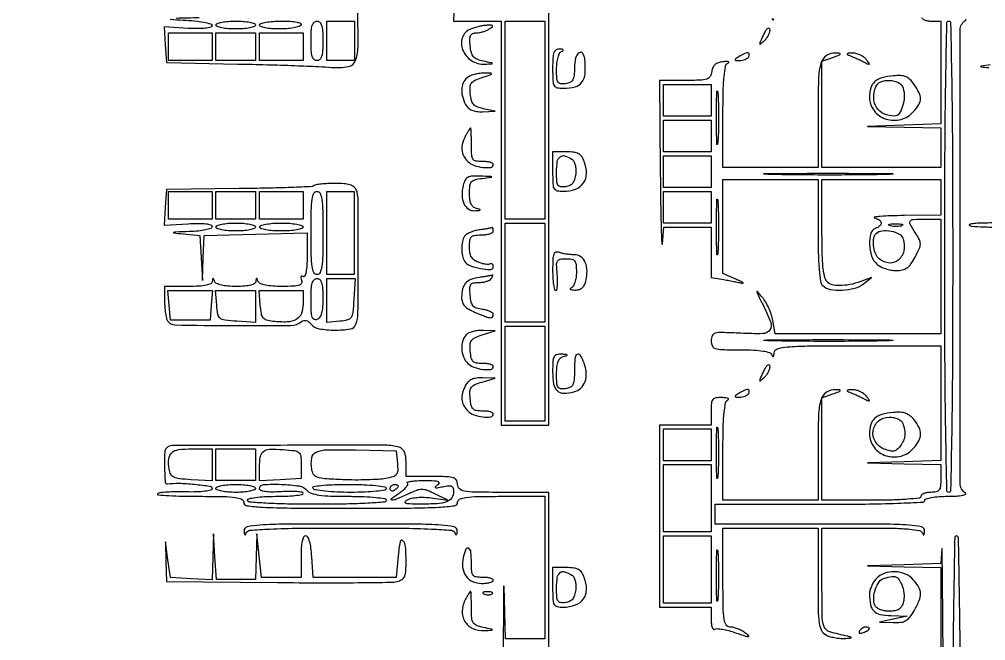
# Model space of a CAD drawing. Extents: x 23 to 255, y 40 to 184.
# Drawn here: x 61.53 to 82.17, y 88.54 to 101.81 of the extents above; entities that cross this region are included whole.
import ezdxf

# ---------------------------------------------------------------- set-up
doc = ezdxf.new("R2010")
doc.units = 0
doc.header["$MEASUREMENT"] = 0

msp = doc.modelspace()

# ---------------------------------------------------------------- linework, layer by layer
for points in [[(207.919475, 175.632891, 0.000007), (191.762556, 175.634099, 0.00002), (173.0434, 175.634494, 0.000013), (151.49745, 175.633531)], [(96.6132, 131.2146), (96.6132, 100.8432, -0.00018), (96.608357, 87.419075, -0.000516), (96.591991, 78.0858, -0.000015), (96.570667, 70.513747, -0.41338)], [(80.808044, 101.84825, 0.118484), (80.8494, 101.80764, 0.088208), (80.91623, 101.782144, 0.04716), (81.0045, 101.7738), (81.216, 101.7738), (81.216, 100.677175), (81.216, 99.580549), (80.43345, 99.552633), (79.6509, 99.524716), (80.43345, 99.507158), (81.216, 99.4896), (81.216, 99.0666), (81.216, 98.6436), (79.947, 98.6436), (78.678, 98.6436), (78.678, 99.77865), (78.678, 100.9137), (78.91065, 100.998671, 0.00559), (79.036938, 101.046402, 0.157429), (79.063759, 101.068307, 0.558313), (79.056281, 101.083996, 0.017291), (78.96987, 101.090321, 0.157663), (78.772531, 101.0348, 0.178424), (78.65702, 100.876591, 0.06219), (78.604573, 100.537153, 0.00727), (78.5934, 99.76878), (78.5934, 98.6436), (77.5782, 98.6436), (76.563, 98.6436), (76.563, 99.73635, -0.005076), (76.56829, 100.257428, -0.018053), (76.587109, 100.590719, -0.021394), (76.616983, 100.810187, -0.248291), (76.66875, 100.87623, 0.154534), (76.686259, 100.89177, 0.498084), (76.681308, 100.903955, 0.07257), (76.638639, 100.908914, 0.015025), (76.563, 100.90443, 0.056085), (76.465705, 100.884574, 0.10205), (76.395456, 100.844653, 0.108503), (76.349454, 100.78215, 0.069419), (76.324466, 100.69515, -0.100511), (76.287364, 100.590738, -0.178683), (76.217036, 100.534401, -0.072806), (76.07935, 100.509859, -0.00776), (75.753416, 100.5048), (75.2094, 100.5048), (75.22418, 98.58015, 0.001705), (75.23211, 97.865173, 0.003906), (75.244132, 97.326484, 0.006987), (75.257865, 97.015264, 0.928656), (75.271345, 97.01505), (75.303729, 97.3746), (75.806464, 97.3746), (76.3092, 97.3746), (76.3092, 96.835769), (76.3092, 96.296939), (76.58415, 96.250767, -0.003663), (76.698723, 96.230663, -0.003423), (76.81561, 96.208441, -0.003409), (76.919132, 96.18729, -0.011663), (76.986, 96.171515, 0.304117), (76.996569, 96.175199, 0.445075), (76.994857, 96.183978, 0.024635), (76.936388, 96.215271, 0.006164), (76.83795, 96.260397), (76.563, 96.38236), (76.563, 97.38608), (76.563, 98.3898), (77.5782, 98.3898), (78.5934, 98.3898), (78.5934, 97.30692, 0.005979), (78.599236, 96.818874, 0.015399), (78.618516, 96.466824, 0.015838), (78.648124, 96.215304, 0.160494), (78.69492, 96.12252, 0.157375), (78.850201, 96.043015, 0.051612), (79.109874, 96.027966, 0.051402), (79.377954, 96.067923, 0.106626), (79.5663, 96.161972), (79.7355, 96.297563), (79.5663, 96.231917, -0.032819), (79.328252, 96.157107, -0.046292), (79.108375, 96.124695, -0.055114), (78.926109, 96.134964, -0.132347), (78.804125, 96.190843, -0.156595), (78.740336, 96.290933, -0.036935), (78.703812, 96.488395, -0.022259), (78.683398, 96.804171, -0.005012), (78.678, 97.342659), (78.678, 98.3898), (79.947, 98.3898), (81.216, 98.3898), (81.216, 98.0091), (81.216, 97.6284), (80.43345, 97.618586, 0.00484), (80.142877, 97.612128, 0.011099), (79.924264, 97.60029, 0.020496), (79.799707, 97.585615, 0.811857), (79.79895, 97.570083, -0.073329), (79.903046, 97.525825, -0.236548), (79.941711, 97.463856, -0.25013), (79.914362, 97.39861, -0.079483), (79.8201, 97.344006, 0.240065), (79.719933, 97.232791, 0.074774), (79.693891, 97.002676, 0.069429), (79.737933, 96.75389, 0.131089), (79.847911, 96.584012, 0.06556), (79.925596, 96.530336, 0.036111), (80.032073, 96.485129, 0.035306), (80.148624, 96.454281, 0.047073), (80.257589, 96.444, 0.052889), (80.392721, 96.458334, 0.100604), (80.492494, 96.501923, 0.085689), (80.577346, 96.586434, 0.030623), (80.667727, 96.732135, 0.016477), (80.756193, 96.910223, 0.100765), (80.779203, 97.00973, 0.12281), (80.758975, 97.101041, 0.029419), (80.681049, 97.236758, -0.014652), (80.560698, 97.432732, -0.279681), (80.562348, 97.501515, -0.243421), (80.625448, 97.537965, -0.011569), (80.8776, 97.5438), (81.216, 97.5438), (81.216, 96.3171), (81.216, 95.0904), (79.448815, 95.0904), (77.68163, 95.0904), (77.627214, 95.380463, 0.035202), (77.594412, 95.505876, 0.024052), (77.540545, 95.643009, 0.024307), (77.475465, 95.770813, 0.044233), (77.408585, 95.866913, 0.003122), (77.299395, 95.995852, 0.703452), (77.288886, 95.991846, 0.110123), (77.296887, 95.958981, 0.000974), (77.411286, 95.728162, -0.022186), (77.585713, 95.335164, -0.259677), (77.563978, 95.174875, -0.230652), (77.412512, 95.097074, -0.017899), (76.9437, 95.103947, 0.004804), (76.538965, 95.120489, 0.069659), (76.396717, 95.105087, 0.227647), (76.332637, 95.051701, 0.107541), (76.3092, 94.943994, 0.111496), (76.333457, 94.836568, 0.210452), (76.39947, 94.779622, 0.068903), (76.544801, 94.756264, 0.005441), (76.93665, 94.752, -0.010741), (77.218682, 94.745941, -0.028397), (77.419479, 94.725847, -0.037086), (77.555109, 94.693996, -0.22427), (77.606771, 94.64625, 0.051902), (77.624613, 94.612576, 0.449116), (77.639509, 94.610543, 0.185333), (77.651196, 94.632158, 0.021021), (77.656121, 94.68855, -0.318991), (77.721908, 94.772852, -0.05198), (77.937667, 94.813608, -0.018983), (78.367268, 94.832897, -0.001727), (79.4394, 94.8366), (81.216, 94.8366), (81.216, 93.613075), (81.216, 92.389549), (80.43345, 92.361633), (79.6509, 92.333716), (80.43345, 92.316158), (81.216, 92.2986), (81.216, 92.0025, -0.021436), (81.208867, 91.836212, -0.13443), (81.179743, 91.75716, -0.189121), (81.119744, 91.718131, -0.050766), (81.0045, 91.7064, 0.038131), (80.923508, 91.700214, 0.057076), (80.855128, 91.681549, 0.074992), (80.808468, 91.654196, 0.226478), (80.793, 91.6218, -0.380863), (80.759983, 91.584743, -0.008841), (80.507475, 91.560042, -0.013787), (80.174309, 91.542616, -0.006171), (79.7355, 91.5372), (78.678, 91.5372), (78.678, 92.62995), (78.678, 93.7227), (78.91065, 93.807671, 0.00559), (79.036938, 93.855402, 0.157429), (79.063759, 93.877307, 0.558313), (79.056281, 93.892996, 0.017291), (78.96987, 93.899321, 0.154864), (78.773297, 93.845173, 0.179001), (78.657765, 93.690151, 0.063908), (78.604828, 93.359111, 0.007731), (78.5934, 92.62008), (78.5934, 91.5372), (77.5782, 91.5372), (76.563, 91.5372), (76.563, 92.58765, -0.005293), (76.568297, 93.088029, -0.01882), (76.587138, 93.408066, -0.022759), (76.617124, 93.617882, -0.255291), (76.66875, 93.680771, 0.239112), (76.683142, 93.697251, 0.378789), (76.675095, 93.712869, 0.068218), (76.6251, 93.724822, 0.017437), (76.54185, 93.730121, 0.038732), (76.409813, 93.723682, 0.194282), (76.346491, 93.688268, 0.149815), (76.31627, 93.612531, 0.020564), (76.3092, 93.4407), (76.3092, 93.1446), (75.7593, 93.1446), (75.2094, 93.1446), (75.2094, 91.1988), (75.2094, 89.253), (75.7593, 89.253), (76.3092, 89.253), (76.3092, 88.994207, 0.029132), (76.314792, 88.898318, 0.060893), (76.3324, 88.825773, 0.115695), (76.358248, 88.787181, 0.338027), (76.38818, 88.784227, -0.160662), (76.439149, 88.796428, -0.021039), (76.551229, 88.782265, -0.02271), (76.686715, 88.752936, -0.017213), (76.83233, 88.709004, 0.002868), (77.045749, 88.637875, 0.077254), (77.104477, 88.628291, 0.692319), (77.110671, 88.644393, 0.021497), (77.03328, 88.707484, 0.038346), (76.959181, 88.754387, 0.029789), (76.872348, 88.794011, 0.030572), (76.786436, 88.821286, 0.06165), (76.71603, 88.83, -0.254315), (76.633094, 88.875101, -0.108154), (76.587211, 88.997305, -0.032796), (76.566972, 89.255766, -0.003144), (76.563, 89.8875), (76.563, 90.945), (77.5782, 90.945), (78.5934, 90.945), (78.5934, 89.848177, 0.003429), (78.597871, 89.196184, 0.030904), (78.619394, 88.911673, 0.081032), (78.667276, 88.756337, 0.155917), (78.757038, 88.663777, 0.049972), (78.836761, 88.630863, 0.025136), (78.942582, 88.604808, 0.02468), (79.055702, 88.58866, 0.033418), (79.158888, 88.586014, 0.005787), (79.269976, 88.591879, 0.130614), (79.300129, 88.602008, 0.641628), (79.298231, 88.614237, 0.016873), (79.2279, 88.631608, -0.020088), (78.842965, 88.72931, -0.21762), (78.725124, 88.832101, -0.103575), (78.682999, 89.021788, -0.00303), (78.678, 89.846812), (78.678, 90.945), (79.72845, 90.945, -0.005293), (80.228829, 90.939703, -0.01882), (80.548866, 90.920862, -0.022759), (80.758682, 90.890876, -0.255291), (80.821571, 90.83925, 0.051902), (80.839413, 90.805576, 0.449116), (80.854309, 90.803543, 0.185333), (80.865996, 90.825158, 0.021021), (80.870921, 90.88155, 0.36321), (80.804907, 90.968081, 0.03906), (80.536118, 91.007116, 0.015246), (80.004747, 91.026067, 0.00129), (78.6357, 91.0296), (76.3938, 91.0296), (76.3938, 91.2411), (76.3938, 91.4526), (78.6357, 91.4526, 0.002649), (79.598794, 91.457703, 0.00678), (80.295975, 91.474548, 0.002419), (80.839939, 91.497711, 0.4004), (80.8776, 91.5372, -0.335813), (80.90273, 91.570398, -0.02503), (81.020495, 91.597329, -0.026681), (81.177573, 91.616497, -0.016355), (81.36405, 91.623095, 0.012263), (81.548705, 91.628117, 0.032077), (81.68046, 91.643449, 0.083098), (81.743012, 91.665985, 0.567385), (81.743719, 91.692175, -0.256371), (81.629618, 91.899432, -0.000328), (81.626413, 96.740084, -0.000328), (81.629567, 101.580738, -0.256375), (81.743666, 101.787992, 0.566931), (81.742976, 101.814204, 0.083417)], [(64.757288, 101.811134, 0.00406), (65.03625, 101.795584, -0.012611), (65.278292, 101.777935, -0.022863), (65.474732, 101.749506, -0.020121), (65.621239, 101.715252, -0.337193), (65.6496, 101.677979, -0.338552), (65.622009, 101.641901, -0.037209), (65.512936, 101.62085, -0.030062), (65.352272, 101.611817, -0.013011), (65.138084, 101.618236), (64.626567, 101.6469), (64.651634, 101.2662), (64.6767, 100.8855), (66.1995, 100.855985, -0.00191), (66.817919, 100.841636, -0.002101), (67.416837, 100.822932, -0.001956), (67.928508, 100.802796, -0.010651), (68.205224, 100.78491, 0.064947), (68.562154, 100.800576, 0.275809), (68.717408, 100.934511, 0.081041), (68.769781, 101.261079, 0.003345), (68.758599, 102.4506)], [(65.37465, 101.84159, 0.000963), (64.881738, 101.831935, 0.02841)], [(77.606771, 101.83725, 0.051902), (77.624613, 101.803576, 0.449116), (77.639509, 101.801543, 0.185333), (77.651196, 101.823158, 0.021021)], [(82.2735, 100.836272, 0.01452), (82.0767, 100.811399, 0.867004), (82.076914, 100.794294, 0.027322), (82.242963, 100.781805, 0.001534)], [(82.588322, 97.492068, -0.039028), (82.167881, 97.4592, 0.011491), (82.022301, 97.455854, 0.023076), (81.907857, 97.445283, 0.029404), (81.832362, 97.430212, 0.579342), (81.827376, 97.411824, 0.183438), (81.869781, 97.392757, 0.002937), (82.13685, 97.378365, 0.00728), (82.450819, 97.367873, 0.004711)], [(72.8406, 81.4698), (72.8406, 91.7064), (71.8677, 91.7064, -0.003167), (71.264176, 91.710223, -0.039902), (71.037563, 91.731228, -0.14711), (70.934887, 91.782652, -0.206449), (70.8948, 91.8756, 0.134481), (70.870096, 91.965787, 0.186514), (70.804913, 92.017142, 0.067313), (70.66668, 92.040029, 0.007414), (70.3449, 92.0448), (69.795, 92.0448), (69.795, 92.335199, 0.030932), (69.786635, 92.470284, 0.073257), (69.759823, 92.567182, 0.102223), (69.713518, 92.632053, 0.114214), (69.64695, 92.670139, 0.073119), (69.355894, 92.713014, 0.00064), (67.112389, 92.71077, 0.000268), (64.793547, 92.704236, 0.198041), (64.684419, 92.658819, 0.188823), (64.639034, 92.555007, 0.014067), (64.635646, 92.240263, 0.011559), (64.648408, 91.925217, 0.441722), (64.69785, 91.885618, -0.046434), (64.940405, 91.901114, -0.018267), (65.274839, 91.879167, -0.009302), (65.605288, 91.839098, -0.373986), (65.6496, 91.788141, -0.343621), (65.621599, 91.752208, -0.029157), (65.498708, 91.728755, -0.026824), (65.324161, 91.715351, -0.012628), (65.097919, 91.71586, 0.009466), (64.882587, 91.717706, 0.013652), (64.69225, 91.710535, 0.009319), (64.535802, 91.697426, 0.172471), (64.491619, 91.676419, 0.638414), (64.499613, 91.654586, 0.00554), (64.73055, 91.637844, 0.009892), (65.023133, 91.625694, 0.00543), (65.3817, 91.6218, -0.004468), (65.891551, 91.617244, -0.028923), (66.1478, 91.597809, -0.067831), (66.283118, 91.560507, -0.300145), (66.3264, 91.4949, 0.376004), (66.390115, 91.422151, 0.019177), (66.72825, 91.390325, 0.012328), (67.322659, 91.371985, 0.001547), (68.6106, 91.368, 0.001547), (69.898541, 91.371985, 0.012328), (70.49295, 91.390325, 0.019177), (70.831085, 91.422151, 0.376004), (70.8948, 91.4949, -0.298365), (70.937701, 91.560393, -0.06897), (71.07105, 91.597766, -0.029335), (71.323728, 91.617229, -0.004556), (71.8254, 91.6218), (72.756, 91.6218), (72.756, 90.099), (72.756, 88.5762), (72.335456, 88.5762), (71.914911, 88.5762), (71.88863, 89.69715, 0.984839), (71.877434, 89.697059, 0.000487), (71.864642, 87.612289, 0.000547)], [(81.631971, 87.93561, 0.003026), (81.615478, 89.488041, 0.000496), (81.593419, 90.736525, 0.408759), (81.553404, 90.7758, 0.408785), (81.513382, 90.736515, 0.000491), (81.491301, 89.481228, 0.00301), (81.474776, 87.920516, 0.001142)], [(81.269348, 87.680495, 0.000747), (81.257537, 89.240978, 0.000325), (81.245272, 90.503784, 0.962969), (81.236472, 90.504025), (81.216, 90.189949), (80.43345, 90.162033), (79.6509, 90.134116), (80.43345, 90.116558), (81.216, 90.099), (81.216, 88.8723), (81.216, 87.6456)]]:
    msp.add_lwpolyline(points, format="xyb")
msp.add_lwpolyline([(70.826197, 102.30255), (70.8102, 101.7738), (71.3178, 101.7738), (71.8254, 101.7738), (71.8254, 97.4592), (71.8254, 93.1446), (72.333, 93.1446), (72.8406, 93.1446), (72.8406, 102.3237)])
for points in [[(66.5802, 101.6892, -0.322437), (66.556465, 101.656221, -0.031449), (66.455944, 101.629451, -0.03053), (66.31934, 101.610709, -0.01883), (66.1572, 101.6046, -0.01883), (65.99506, 101.610709, -0.03053), (65.858456, 101.629451, -0.031449), (65.757935, 101.656221, -0.322437), (65.7342, 101.6892, -0.322437), (65.757935, 101.722179, -0.031449), (65.858456, 101.748949, -0.03053), (65.99506, 101.767691, -0.01883), (66.1572, 101.7738, -0.01883), (66.31934, 101.767691, -0.03053), (66.455944, 101.748949, -0.031449), (66.556465, 101.722179, -0.322437)], [(67.5531, 101.6892, -0.187586), (67.509377, 101.656212, -0.024383), (67.393384, 101.629451, -0.025672), (67.246717, 101.610776, -0.018832), (67.082807, 101.6046, -0.019057), (66.922582, 101.610709, -0.030878), (66.78759, 101.629451, -0.03204), (66.688409, 101.656234, -0.321151), (66.6648, 101.6892, -0.333273), (66.689614, 101.722293, -0.026513), (66.802949, 101.748949, -0.027583), (66.954812, 101.767697, -0.016922), (67.135093, 101.7738, -0.013434), (67.329305, 101.768581, -0.036506), (67.465764, 101.751197, -0.067066), (67.543185, 101.724365, -0.439638)], [(68.0184, 101.3508, -0.014068), (68.012542, 101.142643, -0.058865), (67.990905, 101.01945, -0.122766), (67.951313, 100.952762, -0.200296), (67.8915, 100.9278, -0.200296), (67.831687, 100.952762, -0.122766), (67.792095, 101.01945, -0.058865), (67.770458, 101.142643, -0.014068), (67.7646, 101.3508, -0.014068), (67.770458, 101.558957, -0.058865), (67.792095, 101.68215, -0.122766), (67.831687, 101.748838, -0.200296), (67.8915, 101.7738, -0.200296), (67.951313, 101.748838, -0.122766), (67.990905, 101.68215, -0.058865), (68.012542, 101.558957, -0.014068)], [(81.4698, 96.7401, -0.001125), (81.464853, 94.540446, -0.003077), (81.448295, 92.985975, -0.000527), (81.426158, 91.746591, -0.408685), (81.3852, 91.7064, -0.408685), (81.344242, 91.746591, -0.000527), (81.322105, 92.985975, -0.003077), (81.305547, 94.540446, -0.001125), (81.3006, 96.7401, -0.001125), (81.305547, 98.939754, -0.003077), (81.322105, 100.494225, -0.000527), (81.344242, 101.733609, -0.408685), (81.3852, 101.7738, -0.408685), (81.426158, 101.733609, -0.000527), (81.448295, 100.494225, -0.003077), (81.464853, 98.939754, -0.001125)], [(71.16975, 101.601964, 0.213992), (70.997457, 101.423205, 0.18427), (71.002476, 101.160348, 0.152246), (71.190112, 100.931008, 0.15806), (71.471893, 100.853209, 0.001366), (71.630551, 100.860652, 0.521877), (71.635738, 100.868941, 0.243511), (71.623936, 100.878688, 0.000908), (71.4447, 100.91703, -0.041689), (71.311228, 100.957187, -0.122771), (71.233766, 101.012477, -0.117011), (71.189225, 101.099385, -0.036115), (71.16439, 101.24542, -0.022913), (71.157272, 101.386442, -0.109369), (71.174236, 101.464778, -0.188351), (71.217105, 101.506125, -0.096938), (71.29129, 101.521295, 0.043043), (71.359276, 101.527738, 0.027098), (71.436913, 101.546301, 0.027133), (71.511863, 101.573077, 0.044118), (71.5716, 101.6046, 0.015158), (71.637664, 101.650191, 0.374595), (71.642136, 101.670224, 0.270043), (71.621451, 101.682794, 0.010648), (71.5293, 101.682542, 0.032436), (71.45085, 101.675551, 0.016685), (71.353887, 101.657195, 0.016512), (71.254978, 101.631571, 0.023924)], [(77.420936, 101.466145, 0.002447), (77.351029, 101.308093, 0.185405), (77.349803, 101.2808, 0.546424), (77.364557, 101.27705, 0.005868), (77.455104, 101.363641, 0.044911), (77.50718, 101.424691, 0.048824), (77.545874, 101.492444, 0.05452), (77.56659, 101.556586, 0.132064), (77.563671, 101.605886, 0.336752), (77.540697, 101.621584, 0.183145), (77.507648, 101.607121, 0.067815), (77.465052, 101.552301, 0.025961)], [(72.9252, 100.7586, 0.009905), (72.930446, 100.493812, 0.116655), (72.957918, 100.395269, 0.222875), (73.020912, 100.349524, 0.048804), (73.15785, 100.336895, 0.064078), (73.404248, 100.369999, 0.168396), (73.549881, 100.468607, 0.142502), (73.617585, 100.649109, 0.041534), (73.615404, 100.94895, 0.118975), (73.570288, 101.08191, 0.4381), (73.492808, 101.096089, 0.171209), (73.41538, 100.979654, 0.062007), (73.3905, 100.779805, -0.021803), (73.383061, 100.609292, -0.104829), (73.35486, 100.516848, -0.160099), (73.298278, 100.464315, -0.072558), (73.20015, 100.435466, -0.063284), (73.095606, 100.433931, -0.231163), (73.041193, 100.468507, -0.123888), (73.015389, 100.550794, -0.014338), (73.0098, 100.745666, -0.028105), (73.017373, 100.880296, -0.039795), (73.040258, 100.998059, -0.045738), (73.073967, 101.086832, -0.185318), (73.11555, 101.125571, 0.051902), (73.149224, 101.143413, 0.449116), (73.151257, 101.158309, 0.185333), (73.129642, 101.169996, 0.021021), (73.07325, 101.174921, 0.148993), (72.999181, 101.155951, 0.172324), (72.953419, 101.099703, 0.073387), (72.930702, 100.984784, 0.012162)], [(76.9014, 101.0124, 0.010223), (76.830103, 100.96423, 0.295079), (76.822236, 100.944663, 0.343021), (76.83698, 100.931776, 0.012098), (76.917557, 100.929095, 0.053738), (76.976157, 100.934875, 0.049393), (77.03395, 100.953032, 0.052761), (77.082476, 100.980081, 0.101161), (77.1129, 101.0124, 0.175918), (77.124192, 101.066627, 0.372932), (77.094094, 101.092702, 0.110887), (77.013001, 101.074494, 0.03301)], [(79.2702, 101.036589, -0.012148), (79.330745, 101.012451, -0.005379), (79.409526, 100.977796, -0.00532), (79.492239, 100.939279, -0.007142), (79.5663, 100.902518, 0.004421), (79.670635, 100.85002, 0.322736), (79.688488, 100.85303, 0.378984), (79.689399, 100.869622, 0.005031), (79.619391, 100.956249, 0.067299), (79.561704, 101.00963, 0.046803), (79.484517, 101.053693, 0.046903), (79.400725, 101.082528, 0.068806), (79.323291, 101.090321, 0.011582), (79.242522, 101.085449, 0.178866), (79.217722, 101.073851, 0.506582), (79.220153, 101.05863, 0.029891)], [(71.12745, 100.582624, 0.132646), (71.031053, 100.485108, 0.103848), (70.985634, 100.342792, 0.086601), (70.997792, 100.171351, 0.062036), (71.066977, 99.991638, 0.082367), (71.12303, 99.918779, 0.086936), (71.198654, 99.86953, 0.072208), (71.298321, 99.843056, 0.038082), (71.426527, 99.838009), (71.6985, 99.848019), (71.4447, 99.90183, -0.041393), (71.312995, 99.941371, -0.118255), (71.235113, 99.995783, -0.117257), (71.190014, 100.079908, -0.040344), (71.165396, 100.216733, -0.036854), (71.161905, 100.363984, -0.14518), (71.191696, 100.448654, -0.131329), (71.264786, 100.508119, -0.027974), (71.419196, 100.567276, 0.002913), (71.589444, 100.622896, 0.159296), (71.616252, 100.642753, 0.588367), (71.609284, 100.657315, 0.008044), (71.487, 100.662791, 0.036005), (71.395185, 100.658811, 0.026027), (71.294138, 100.641743, 0.026461), (71.199342, 100.615274, 0.050597)], [(80.20114, 100.603638, 0.041143), (79.953995, 100.559472, 0.119617), (79.802549, 100.47729, 0.141992), (79.720546, 100.344559, 0.067934), (79.6932, 100.144218, 0.166397), (79.790561, 99.859762, 0.151066), (80.045558, 99.681013, 0.144252), (80.366504, 99.67299, 0.149809), (80.635027, 99.840945, 0.040507), (80.748124, 99.994932, 0.134895), (80.783013, 100.114309, 0.124623), (80.753257, 100.24037, 0.032308), (80.644393, 100.4202, 0.045556), (80.555714, 100.525482, 0.097144), (80.467433, 100.584089, 0.088615), (80.358185, 100.608017, 0.033374)], [(80.410017, 100.342795, -0.086347), (80.435062, 100.15849, -0.064353), (80.401145, 99.955712, -0.072837), (80.325922, 99.795792, -0.251539), (80.228367, 99.7434, -0.104579), (80.00061, 99.791564, -0.147925), (79.844483, 99.925901, -0.141593), (79.784854, 100.129253, -0.092848), (79.829151, 100.370981, -0.211765), (79.933956, 100.476127, -0.104919), (80.123666, 100.506857, -0.103588), (80.311368, 100.457942, -0.203256)], [(76.456524, 99.217965, -0.041857), (76.44546, 99.139578, -0.86599), (76.43516, 99.140409, -0.013217), (76.427975, 99.337389, -0.002432), (76.426097, 99.7011, -0.002526), (76.427829, 100.06554, -0.011688), (76.43482, 100.276164, -0.788092), (76.445276, 100.27806, -0.088327), (76.456219, 100.233165, -0.010124), (76.465748, 100.009877, -0.005525), (76.46886, 99.735657, -0.005503), (76.465874, 99.456789, -0.008711)], [(71.066977, 99.325962, 0.050425), (71.000314, 99.164078, 0.093333), (70.98564, 99.023138, 0.103311), (71.023273, 98.896227, 0.072937), (71.112343, 98.776543, 0.110265), (71.243985, 98.69295, 0.056325), (71.435411, 98.647405, 0.064947), (71.602644, 98.648854, 0.374242), (71.6562, 98.710385, 0.279879), (71.640696, 98.735912, 0.05329), (71.587859, 98.756572, 0.043021), (71.512698, 98.77027, 0.027159), (71.42355, 98.773835, -0.043522), (71.288467, 98.783667, -0.211243), (71.225535, 98.82454, -0.131664), (71.196876, 98.912015, -0.013695), (71.1909, 99.130159, 0.004736), (71.189594, 99.26806, 0.00789), (71.185562, 99.384137, 0.002484), (71.180082, 99.482828, 0.398364), (71.172727, 99.489709, 0.245859), (71.16262, 99.484342, 0.006761), (71.134166, 99.441563, 0.012462), (71.101856, 99.388687, 0.008046)], [(72.9252, 98.559, 0.009905), (72.930446, 98.294212, 0.116655), (72.957918, 98.195669, 0.222875), (73.020912, 98.149924, 0.048804), (73.15785, 98.137295, 0.087021), (73.415405, 98.183943, 0.15297), (73.585299, 98.314812, 0.154992), (73.648827, 98.5178, 0.090015), (73.601721, 98.771235, 0.057333), (73.546776, 98.877327, 0.118074), (73.478359, 98.940217, 0.096873), (73.379421, 98.972471, 0.030507), (73.223394, 98.982), (72.9252, 98.982)], [(73.333824, 98.823475, -0.128667), (73.37594, 98.778255, -0.058144), (73.406039, 98.702407, -0.050883), (73.421217, 98.608323, -0.043008), (73.418424, 98.50752, -0.042755), (73.394919, 98.39104, -0.098389), (73.353759, 98.312118, -0.115517), (73.290408, 98.262553, -0.073335), (73.20015, 98.235866, -0.064285), (73.095415, 98.234537, -0.232738), (73.040983, 98.269661, -0.121927), (73.015306, 98.353329, -0.013777), (73.0098, 98.553116, -0.035908), (73.025448, 98.770723, -0.185038), (73.083326, 98.874316, -0.254748), (73.181745, 98.893905, -0.065743)], [(71.015673, 98.269006, 0.062851), (70.989533, 98.052885, 0.104259), (71.028185, 97.874117, 0.14055), (71.124004, 97.760352, 0.162571), (71.260051, 97.722814, 0.005086), (71.357238, 97.728971, 0.216002), (71.375044, 97.738673, 0.522019), (71.371232, 97.750338, 0.009294), (71.29665, 97.771317, -0.114938), (71.229941, 97.806428, -0.107391), (71.183631, 97.868177, -0.07623), (71.156904, 97.962057, -0.031307), (71.1486, 98.094543, -0.027653), (71.157676, 98.25853, -0.151472), (71.192724, 98.338893, -0.155497), (71.266562, 98.384202, -0.029605), (71.42355, 98.413201, 0.000644), (71.619697, 98.437799, 0.596511), (71.622353, 98.444668, 0.207804), (71.609508, 98.450943, 0.000433), (71.382862, 98.460861, 0.022526), (71.209403, 98.460484, 0.108995), (71.114875, 98.434896, 0.153013), (71.056721, 98.37677, 0.059085)], [(80.057925, 98.495775, -0.003443), (79.507865, 98.487669, -0.001955), (78.842085, 98.485046, -0.001952), (78.171304, 98.487644, -0.003219), (77.604525, 98.495702, -0.018323), (77.439942, 98.505142, -0.943827), (77.440262, 98.514004, -0.004527), (77.925474, 98.520101, -0.000871), (78.8049, 98.521659, -0.000885), (79.685101, 98.520126, -0.004286), (80.185004, 98.514085, -0.929568), (80.185471, 98.50516, -0.025922)], [(67.829866, 98.257666, -0.187431), (67.785465, 98.238112, -0.001162), (67.340156, 98.21942, -0.004511), (66.8282, 98.203747, -0.002834), (66.229516, 98.194216), (64.6767, 98.1783), (64.651634, 97.7976), (64.626567, 97.4169), (65.138084, 97.445564, -0.012507), (65.358712, 97.452398, -0.032353), (65.517584, 97.443057, -0.044819), (65.621273, 97.420632, -0.328126), (65.6496, 97.382114, -0.314224), (65.622798, 97.343677, -0.034181), (65.513364, 97.311658, -0.030537), (65.358318, 97.287392, -0.015957), (65.16315, 97.27522, 0.000968), (64.872747, 97.265833, 0.077663), (64.828236, 97.257307, 0.799117), (64.829418, 97.247656, 0.002552), (65.032167, 97.228255), (65.387635, 97.19607), (65.418021, 96.714285), (65.448407, 96.2325), (65.464403, 96.714247), (65.4804, 97.195994), (66.580348, 97.221847), (67.680296, 97.2477), (67.680148, 96.756257, -0.012971), (67.674857, 96.55469, -0.034032), (67.657513, 96.411112, -0.0585), (67.631066, 96.327144, -0.4533), (67.596369, 96.316501, 0.1144), (67.567826, 96.326143, 0.32948), (67.550927, 96.316045, 0.155351), (67.54829, 96.285943, 0.036408), (67.56312, 96.236894, -0.195755), (67.56181, 96.172081, -0.218081), (67.51567, 96.130412, -0.067344), (67.398042, 96.110148, -0.009029), (67.146201, 96.1056, -0.016701), (66.945983, 96.11229, -0.034431), (66.7908, 96.133468, -0.043484), (66.681597, 96.166219, -0.205047), (66.636229, 96.21135, 0.009076), (66.612518, 96.26717, 0.295955), (66.600756, 96.2748, 0.382689), (66.591642, 96.266627, 0.011437), (66.586879, 96.21135, -0.252274), (66.558274, 96.165451, -0.068624), (66.476221, 96.132467, -0.044096), (66.346157, 96.111871, -0.01723), (66.16425, 96.1056, -0.020037), (65.990049, 96.112584, -0.036638), (65.849595, 96.134297, -0.045015), (65.748591, 96.167387, -0.197694), (65.705629, 96.21135, 0.009076), (65.681918, 96.26717, 0.295955), (65.670156, 96.2748, 0.382689), (65.661042, 96.266627, 0.011437), (65.656279, 96.21135, -0.27248), (65.624158, 96.163903, -0.060281), (65.527226, 96.131435, -0.037878), (65.37108, 96.111484, -0.012841), (65.142, 96.1056), (64.6344, 96.1056), (64.635695, 95.78835, 0.018358), (64.640958, 95.659412, 0.019742), (64.655659, 95.534322, 0.019714), (64.676655, 95.428512, 0.082905), (64.701837, 95.369073, 0.252157), (64.856155, 95.282631, 0.00274), (66.106239, 95.268736, 0.003514), (67.336273, 95.270449, 0.171933), (67.563025, 95.352952, -0.109111), (67.610166, 95.377024, -0.125391), (67.660586, 95.377291, -0.102938), (67.712499, 95.352256, -0.055953), (67.763734, 95.302943, 0.177348), (67.936433, 95.202445, 0.042369), (68.272639, 95.171666, 0.04115), (68.600259, 95.196496, 0.267759), (68.72376, 95.296601, 0.089685), (68.767642, 95.527868, 0.00177), (68.773781, 96.734809, 0.001757), (68.771405, 97.942379, 0.090477), (68.728206, 98.172013, 0.147307), (68.680977, 98.233003, 0.083239), (68.596193, 98.274302, 0.053052), (68.46633, 98.29809, 0.018794), (68.277249, 98.3052, 0.011047), (68.12062, 98.301739, 0.015417), (67.980893, 98.291237, 0.011754), (67.866822, 98.276398, 0.159465)], [(68.0184, 97.2477, -0.004841), (68.01378, 96.77056, -0.030643), (67.994229, 96.5286, -0.072528), (67.956646, 96.401124, -0.292784), (67.8915, 96.3594, -0.292784), (67.826354, 96.401124, -0.072528), (67.788771, 96.5286, -0.030643), (67.76922, 96.77056, -0.004841), (67.7646, 97.2477, -0.004841), (67.76922, 97.72484, -0.030643), (67.788771, 97.9668, -0.072528), (67.826354, 98.094276, -0.292784), (67.8915, 98.136, -0.292784), (67.956646, 98.094276, -0.072528), (67.994229, 97.9668, -0.030643), (68.01378, 97.72484, -0.004841)], [(76.456438, 96.84585, -0.05623), (76.44552, 96.781899, -0.84375), (76.435225, 96.783061, -0.011824), (76.428193, 96.995425, -0.002363), (76.426401, 97.3746, -0.002363), (76.428193, 97.753775, -0.011824), (76.435225, 97.966139, -0.84375), (76.44552, 97.967301, -0.05623), (76.456438, 97.90335, -0.008933), (76.465801, 97.662638, -0.005253), (76.468828, 97.3746, -0.005253), (76.465801, 97.086562, -0.008933)], [(66.5802, 97.3746, -0.322437), (66.556465, 97.341621, -0.031449), (66.455944, 97.314851, -0.03053), (66.31934, 97.296109, -0.01883), (66.1572, 97.29, -0.01883), (65.99506, 97.296109, -0.03053), (65.858456, 97.314851, -0.031449), (65.757935, 97.341621, -0.322437), (65.7342, 97.3746, -0.322437), (65.757935, 97.407579, -0.031449), (65.858456, 97.434349, -0.03053), (65.99506, 97.453091, -0.01883), (66.1572, 97.4592, -0.01883), (66.31934, 97.453091, -0.03053), (66.455944, 97.434349, -0.031449), (66.556465, 97.407579, -0.322437)], [(67.5954, 97.3746, -0.332234), (67.570691, 97.341519, -0.026982), (67.458718, 97.314851, -0.027868), (67.308466, 97.296104, -0.017105), (67.1301, 97.29, -0.017105), (66.951734, 97.296104, -0.027868), (66.801482, 97.314851, -0.026982), (66.689509, 97.341519, -0.332234), (66.6648, 97.3746, -0.332234), (66.689509, 97.407681, -0.026982), (66.801482, 97.434349, -0.027868), (66.951734, 97.453096, -0.017105), (67.1301, 97.4592, -0.017105), (67.308466, 97.453096, -0.027868), (67.458718, 97.434349, -0.026982), (67.570691, 97.407681, -0.332234)], [(80.39276, 97.403708, -0.06278), (80.342174, 97.390301, -0.030339), (80.275249, 97.385406, -0.029507), (80.203899, 97.388737, -0.037336), (80.13896, 97.400573, -0.087174), (80.106332, 97.415491, -0.597527), (80.107816, 97.429037, -0.080377), (80.15273, 97.439272, -0.012823), (80.2431, 97.442707, -0.014395), (80.334478, 97.441205, -0.052471), (80.391755, 97.432544, -0.333666), (80.402656, 97.418835, -0.31318)], [(71.360375, 97.311991, 0.031255), (71.258749, 97.290499, 0.033488), (71.162984, 97.256855, 0.035596), (71.085527, 97.216927, 0.114751), (71.04442, 97.176616, 0.093847), (70.999074, 97.062927, 0.048002), (70.984229, 96.909485, 0.048063), (70.998876, 96.756635, 0.097101), (71.044145, 96.644978, 0.158436), (71.158417, 96.552995, 0.043245), (71.384027, 96.488836, 0.045726), (71.59654, 96.467678, 0.416515), (71.6562, 96.526871, 0.068124), (71.65153, 96.560986, 0.138381), (71.637562, 96.583919, 0.185895), (71.616847, 96.592219, 0.137265), (71.59275, 96.585826, -0.135828), (71.55605, 96.575979, -0.031901), (71.492023, 96.580573, -0.03057), (71.416477, 96.595615, -0.025926), (71.33895, 96.620407, -0.06783), (71.249887, 96.668693, -0.103702), (71.191375, 96.733828, -0.0902), (71.158953, 96.823959, -0.041371), (71.1486, 96.948874, -0.029948), (71.157284, 97.093732, -0.166591), (71.190675, 97.162873, -0.168471), (71.259225, 97.196575, -0.030791), (71.4024, 97.2054, 0.031626), (71.499627, 97.211556, 0.048861), (71.581646, 97.230251, 0.06271), (71.638471, 97.257491, 0.254951), (71.6562, 97.29, 0.023727), (71.654701, 97.321575, 0.047813), (71.649987, 97.346025, 0.082577), (71.643114, 97.360225, 0.39223), (71.63505, 97.361924, -0.087719), (71.61877, 97.355704, -0.002529), (71.54564, 97.342027, -0.005039), (71.459052, 97.327186, -0.00344)], [(80.4123, 97.1208, -0.130541), (80.424804, 96.858963, -0.178826), (80.299433, 96.66155, -0.20325), (80.09015, 96.608103, -0.159943), (79.87932, 96.71472, -0.118199), (79.813565, 96.821947, -0.057074), (79.781253, 96.980726, -0.057775), (79.785735, 97.136937, -0.161711), (79.8342, 97.2336, -0.169029), (79.96314, 97.295965, -0.077231), (80.152446, 97.288665, -0.078642), (80.327042, 97.224999, -0.191501)], [(72.9252, 96.453051, 0.014286), (72.929933, 96.287416, 0.023439), (72.944495, 96.147915, 0.019938), (72.965049, 96.041473, 0.348171), (72.990886, 96.021, 0.349806), (73.014683, 96.03997, 0.031602), (73.027796, 96.120405, 0.030261), (73.031941, 96.229663, 0.018125), (73.0243, 96.3594, -0.013452), (73.010253, 96.565113, -0.138024), (73.029754, 96.647271, -0.226458), (73.085362, 96.686806, -0.043185), (73.212414, 96.6978, -0.045296), (73.333784, 96.686782, -0.186704), (73.395524, 96.64891, -0.141268), (73.425447, 96.571933, -0.02252), (73.4328, 96.40875, -0.034139), (73.425022, 96.294973, -0.043052), (73.401736, 96.192074, -0.048881), (73.367765, 96.113113, -0.172505), (73.32705, 96.077029, 0.11654), (73.303501, 96.060375, 0.456998), (73.305585, 96.044931, 0.114278), (73.338521, 96.032841, 0.021848), (73.402479, 96.027679, 0.075441), (73.484713, 96.037074, 0.10466), (73.550556, 96.070761, 0.099202), (73.59949, 96.129862, 0.062057), (73.632072, 96.213901, 0.061606), (73.659336, 96.434714, 0.101847), (73.621562, 96.618043, 0.135488), (73.52568, 96.737702, 0.157772), (73.387552, 96.7824, -0.022218), (73.303209, 96.78615, -0.01655), (73.210726, 96.797484, -0.016805), (73.124089, 96.814026, -0.036051), (73.059019, 96.833751, 0.17224), (72.992624, 96.83543, 0.233331), (72.950387, 96.794118, 0.074784), (72.929801, 96.686339, 0.00986)], [(68.0184, 95.860851, -0.01812), (68.011421, 95.66835, -0.048848), (67.988278, 95.533601, -0.075374), (67.948931, 95.445057, -0.16029), (67.8915, 95.398206, -0.21118), (67.829719, 95.401288, -0.204598), (67.789325, 95.44914, -0.064952), (67.769248, 95.567708, -0.009505), (67.7646, 95.812155, -0.012227), (67.770248, 96.043102, -0.054755), (67.791551, 96.176543, -0.118605), (67.831007, 96.248116, -0.210758), (67.8915, 96.2748, -0.197842), (67.951144, 96.250239, -0.123638), (67.990766, 96.184659, -0.059878), (68.012488, 96.063813, -0.014561)], [(68.678471, 95.83065, -0.010613), (68.656222, 95.548651, -0.117611), (68.619406, 95.442592, -0.191512), (68.544648, 95.388757, -0.037402), (68.37795, 95.35999), (68.103, 95.33348), (68.103, 95.80414), (68.103, 96.2748), (68.403521, 96.2748), (68.704042, 96.2748)], [(71.360375, 96.296791, 0.05122), (71.177975, 96.250553, 0.124314), (71.064002, 96.172918, 0.126477), (71.001708, 96.051442, 0.053945), (70.980695, 95.868633, 0.086904), (70.997159, 95.770798, 0.101354), (71.045711, 95.690187, 0.076871), (71.134047, 95.619737, 0.031012), (71.272783, 95.551383, 0.005709), (71.500081, 95.459446, 0.065018), (71.593854, 95.436191, 0.259856), (71.637738, 95.454499, 0.168338), (71.6562, 95.507781, 0.233512), (71.640281, 95.540007, 0.056702), (71.587859, 95.571424, 0.046395), (71.512653, 95.597513, 0.031666), (71.42355, 95.613531, -0.047844), (71.301014, 95.639671, -0.139735), (71.229557, 95.686841, -0.121741), (71.188076, 95.769035, -0.032252), (71.16439, 95.91525, -0.021502), (71.156052, 96.072045, -0.151977), (71.177718, 96.144249, -0.203913), (71.232958, 96.180072, -0.04328), (71.349747, 96.1902, 0.036712), (71.43468, 96.196444, 0.040814), (71.514737, 96.215051, 0.044789), (71.579187, 96.24226, 0.132832), (71.6139, 96.2748, 0.014623), (71.63222, 96.306477, 0.036631), (71.643147, 96.330825, 0.100459), (71.645079, 96.343748, 0.536733), (71.640043, 96.346724, -0.066241), (71.62086, 96.340385, -0.002552), (71.547106, 96.326827, -0.004523), (71.459406, 96.311986, -0.00317)], [(66.5802, 95.677965), (66.5802, 95.334929), (66.17835, 95.360715, -0.01303), (65.920423, 95.384027, -0.14075), (65.824807, 95.423987, -0.1806), (65.776567, 95.504844, -0.024505), (65.750243, 95.70375), (65.723986, 96.021), (66.152093, 96.021), (66.5802, 96.021)], [(67.5954, 95.726512, -0.092987), (67.55764, 95.525226, -0.17217), (67.450305, 95.400823, -0.121896), (67.257245, 95.346284, -0.036646), (66.949972, 95.358744, -0.044821), (66.816096, 95.386352, -0.155069), (66.743965, 95.435768, -0.122253), (66.704016, 95.525423, -0.023328), (66.680843, 95.70375), (66.654586, 96.021), (67.124993, 96.021), (67.5954, 96.021)], [(71.08092, 95.07348, 0.125389), (71.004262, 94.944404, 0.084647), (70.984078, 94.773495, 0.08164), (71.021925, 94.599564, 0.102411), (71.112343, 94.461943, 0.110265), (71.243985, 94.37835, 0.056325), (71.435411, 94.332805, 0.064947), (71.602644, 94.334254, 0.374242), (71.6562, 94.395785, 0.279879), (71.640696, 94.421312, 0.05329), (71.587859, 94.441972, 0.043021), (71.512698, 94.45567, 0.027159), (71.42355, 94.459235, -0.042131), (71.297607, 94.46805, -0.159138), (71.228032, 94.503367, -0.141883), (71.188177, 94.575707, -0.031121), (71.165396, 94.717363, -0.036732), (71.161883, 94.864878, -0.145141), (71.191657, 94.949613, -0.131453), (71.264732, 95.009097, -0.027976), (71.419196, 95.068276), (71.6985, 95.157727), (71.44047, 95.166363, 0.036447), (71.334239, 95.162175, 0.03515), (71.228415, 95.142641, 0.037241), (71.137872, 95.111906, 0.09622)], [(80.057925, 94.942575, -0.003443), (79.507865, 94.934469, -0.001955), (78.842085, 94.931846, -0.001952), (78.171304, 94.934444, -0.003219), (77.604525, 94.942502, -0.018323), (77.439942, 94.951942, -0.943827), (77.440262, 94.960804, -0.004527), (77.925474, 94.966901, -0.000871), (78.8049, 94.968459, -0.000885), (79.685101, 94.966926, -0.004286), (80.185004, 94.960885, -0.929568), (80.185471, 94.95196, -0.025922)], [(72.9252, 94.284045, 0.040991), (72.946853, 94.020371, 0.163876), (73.021885, 93.87927, 0.193082), (73.158155, 93.825516, 0.060113), (73.38058, 93.853651, 0.126247), (73.525998, 93.93254, 0.120596), (73.618486, 94.072932, 0.103537), (73.643951, 94.258799, 0.073417), (73.598548, 94.464979, 0.039561), (73.516197, 94.638819, 0.45133), (73.450336, 94.652265, 0.213668), (73.400981, 94.562619, 0.020569), (73.3905, 94.307959, -0.01691), (73.383762, 94.108796, -0.097758), (73.356567, 94.007597, -0.167524), (73.300225, 93.951704, -0.077243), (73.20015, 93.921266, -0.063404), (73.095582, 93.919756, -0.231357), (73.041167, 93.954398, -0.12365), (73.015379, 94.036851, -0.014268), (73.0098, 94.232313, -0.02262), (73.017242, 94.39674, -0.071106), (73.042632, 94.503999, -0.113136), (73.088557, 94.571166, -0.123154), (73.15785, 94.609083, 0.01159), (73.22877, 94.629384, 0.541772), (73.232195, 94.641483, 0.197309), (73.212188, 94.651495, 0.005718), (73.11555, 94.657586, 0.075133), (73.011617, 94.647319, 0.216034), (72.95631, 94.603141, 0.105835), (72.930724, 94.507114, 0.012379)], [(77.420936, 94.275145, 0.002447), (77.351029, 94.117093, 0.185405), (77.349803, 94.0898, 0.546424), (77.364557, 94.08605, 0.005868), (77.455104, 94.172641, 0.044911), (77.50718, 94.233691, 0.048824), (77.545874, 94.301444, 0.05452), (77.56659, 94.365586, 0.132064), (77.563671, 94.414886, 0.336752), (77.540697, 94.430584, 0.183145), (77.507648, 94.416121, 0.067815), (77.465052, 94.361301, 0.025961)], [(71.066977, 93.996162, 0.050425), (71.000314, 93.834278, 0.093333), (70.98564, 93.693338, 0.103311), (71.023273, 93.566427, 0.072937), (71.112343, 93.446743, 0.110265), (71.243985, 93.36315, 0.056325), (71.435411, 93.317605, 0.064947), (71.602644, 93.319054, 0.374242), (71.6562, 93.380585, 0.279879), (71.640696, 93.406112, 0.05329), (71.587859, 93.426772, 0.043021), (71.512698, 93.44047, 0.027159), (71.42355, 93.444035, -0.042649), (71.296681, 93.453047, -0.163001), (71.227296, 93.489109, -0.140187), (71.187693, 93.5634, -0.028703), (71.164668, 93.711914, -0.032576), (71.159804, 93.867327, -0.148825), (71.188696, 93.951865, -0.139746), (71.260913, 94.00888, -0.027509), (71.418468, 94.063834), (71.6985, 94.14454), (71.426527, 94.15217, 0.0386), (71.299078, 94.145905, 0.070895), (71.199063, 94.118459, 0.084899), (71.122943, 94.068721, 0.082997)], [(76.9014, 93.8214, 0.010223), (76.830103, 93.77323, 0.295079), (76.822236, 93.753663, 0.343021), (76.83698, 93.740776, 0.012098), (76.917557, 93.738095, 0.053738), (76.976157, 93.743875, 0.049393), (77.03395, 93.762032, 0.052761), (77.082476, 93.789081, 0.101161), (77.1129, 93.8214, 0.175918), (77.124192, 93.875627, 0.372932), (77.094094, 93.901702, 0.110887), (77.013001, 93.883494, 0.03301)], [(79.2702, 93.845589, -0.012148), (79.330745, 93.821451, -0.005379), (79.409526, 93.786796, -0.00532), (79.492239, 93.748279, -0.007142), (79.5663, 93.711518, 0.004421), (79.670635, 93.65902, 0.322736), (79.688488, 93.66203, 0.378984), (79.689399, 93.678622, 0.005031), (79.619391, 93.765249, 0.067299), (79.561704, 93.81863, 0.046803), (79.484517, 93.862693, 0.046903), (79.400725, 93.891528, 0.068806), (79.323291, 93.899321, 0.011582), (79.242522, 93.894449, 0.178866), (79.217722, 93.882851, 0.506582), (79.220153, 93.86763, 0.029891)], [(80.20114, 93.412638, 0.041143), (79.953995, 93.368472, 0.119617), (79.802549, 93.28629, 0.141992), (79.720546, 93.153559, 0.067934), (79.6932, 92.953218, 0.166397), (79.790561, 92.668762, 0.151066), (80.045558, 92.490013, 0.144252), (80.366504, 92.48199, 0.149809), (80.635027, 92.649945, 0.052574), (80.747256, 92.810725, 0.122617), (80.784786, 92.95162, 0.122575), (80.751877, 93.093696, 0.052519), (80.64495, 93.258156, 0.055683), (80.558076, 93.343773, 0.083165), (80.464754, 93.394866, 0.07327), (80.351177, 93.416554, 0.034265)], [(80.403249, 93.179981, -0.042492), (80.443833, 93.039626, -0.078231), (80.448622, 92.921123, -0.080866), (80.416877, 92.809522, -0.048253), (80.346335, 92.690478, -0.05824), (80.280208, 92.61917, -0.133188), (80.214456, 92.588062, -0.106119), (80.132076, 92.590893, -0.029389), (80.007935, 92.629915, -0.166963), (79.817763, 92.788217, -0.177513), (79.771042, 93.025565, -0.1827), (79.888775, 93.231946, -0.17448), (80.1162, 93.3138, -0.04885), (80.213404, 93.30428, -0.06032), (80.299872, 93.276034, -0.069839), (80.366055, 93.23308, -0.122927)], [(76.456318, 92.06595, -0.061613), (76.445221, 92.00689, -0.829596), (76.43476, 92.008184, -0.013058), (76.427614, 92.203568, -0.002611), (76.425793, 92.5524, -0.002611), (76.427614, 92.901232, -0.013058), (76.43476, 93.096616, -0.829596), (76.445221, 93.09791, -0.061613), (76.456318, 93.03885, -0.009864), (76.465834, 92.817393, -0.005804), (76.46891, 92.5524, -0.005804), (76.465834, 92.287407, -0.009864)], [(65.6496, 92.294179), (65.6496, 91.951358), (65.20545, 91.976929, -0.012279), (64.952289, 91.997752, -0.083481), (64.831897, 92.031486, -0.163195), (64.767728, 92.092882, -0.086012), (64.73346, 92.199003, -0.054547), (64.726272, 92.425261, -0.193523), (64.789432, 92.552887, -0.152623), (64.935623, 92.61923, -0.030787), (65.223945, 92.637), (65.6496, 92.637)], [(67.5531, 92.2986), (67.5531, 92.0025), (67.10895, 91.976929), (66.6648, 91.951358), (66.6648, 92.237779, -0.036617), (66.682013, 92.472499, -0.196548), (66.746004, 92.580584, -0.157912), (66.876862, 92.626118, -0.0217), (67.16925, 92.61975, -0.012995), (67.414028, 92.597375, -0.14591), (67.502743, 92.559141, -0.194552), (67.543368, 92.48294, -0.02638)], [(69.609654, 92.324522, -0.02947), (69.615561, 92.16742, -0.162948), (69.587388, 92.088879, -0.15524), (69.516784, 92.041061, -0.026045), (69.355854, 92.002493, -0.030271), (69.206797, 91.984125, -0.008438), (68.971752, 91.97349, -0.008482), (68.704854, 91.970454, -0.008814), (68.4414, 91.976571, -0.00633), (68.055415, 91.997242, -0.064547), (67.898482, 92.02825, -0.170168), (67.819909, 92.089369, -0.108383), (67.77906, 92.199003, -0.074617), (67.781072, 92.443903, -0.254317), (67.874978, 92.566094, -0.101626), (68.102468, 92.615752, -0.008366), (68.712633, 92.613083), (69.5835, 92.5947)], [(66.5802, 91.791, -0.322437), (66.556465, 91.758021, -0.031449), (66.455944, 91.731251, -0.03053), (66.31934, 91.712509, -0.01883), (66.1572, 91.7064, -0.01883), (65.99506, 91.712509, -0.03053), (65.858456, 91.731251, -0.031449), (65.757935, 91.758021, -0.322437), (65.7342, 91.791, -0.322437), (65.757935, 91.823979, -0.031449), (65.858456, 91.850749, -0.03053), (65.99506, 91.869491, -0.01883), (66.1572, 91.8756, -0.01883), (66.31934, 91.869491, -0.03053), (66.455944, 91.850749, -0.031449), (66.556465, 91.823979, -0.322437)], [(67.68, 91.7487, 0.141477), (67.770937, 91.686889, 0.043931), (67.933553, 91.649141, 0.027517), (68.183529, 91.627775, 0.007561), (68.578659, 91.6218, -0.008712), (68.90069, 91.616188, -0.017849), (69.152515, 91.598395, -0.01367), (69.341548, 91.572994, -0.367832), (69.372, 91.5372, -0.391747), (69.336556, 91.498905, -0.005057), (68.980725, 91.474959, -0.01008), (68.517482, 91.457847, -0.004191), (67.8915, 91.4526, -0.004191), (67.265518, 91.457847, -0.01008), (66.802275, 91.474959, -0.005057), (66.446444, 91.498905, -0.391747), (66.411, 91.5372, -0.350432), (66.438405, 91.5715, -0.020168), (66.5802, 91.597629, -0.022889), (66.769959, 91.615926, -0.01259), (67.0032, 91.6218, 0.010053), (67.230263, 91.626366, 0.016627), (67.421475, 91.640438, 0.010582), (67.573749, 91.660018, 0.370688), (67.595515, 91.68525, 0.373894), (67.574942, 91.709003, 0.016868), (67.458881, 91.721549, 0.021279), (67.308655, 91.726267, 0.012758), (67.130215, 91.71972, -0.01404), (66.930746, 91.712914, -0.035395), (66.785816, 91.722309, -0.050842), (66.691805, 91.745026, -0.318154), (66.6648, 91.78317, -0.393974), (66.746721, 91.871, -0.025889), (67.125338, 91.87775, -0.028184), (67.512957, 91.842655, -0.184922)], [(69.372, 91.791, -0.365288), (69.342016, 91.755435, -0.014626), (69.161748, 91.729916, -0.018609), (68.921308, 91.71205, -0.009239), (68.615593, 91.7064, -0.010444), (68.321955, 91.712534, -0.015617), (68.066021, 91.731251, -0.010536), (67.857877, 91.75747, -0.221217), (67.8069, 91.791, -0.51808), (67.822724, 91.828175, -0.025246), (67.97846, 91.853605, -0.020523), (68.219042, 91.870556, -0.007326), (68.563307, 91.8756, -0.00851), (68.892121, 91.870003, -0.017551), (69.148677, 91.852237, -0.013298), (69.341363, 91.826884, -0.368822)], [(69.6258, 91.838293, -0.151918), (69.620255, 91.820465, -0.038439), (69.600949, 91.796586, -0.035638), (69.573583, 91.771457, -0.029505), (69.5412, 91.7487, -0.082592), (69.508874, 91.735459, -0.161196), (69.481451, 91.738091, -0.182303), (69.463223, 91.755979, -0.108972), (69.4566, 91.786007, -0.093332), (69.46304, 91.820207, -0.09642), (69.481451, 91.849282, -0.099167), (69.50892, 91.868742, -0.105053), (69.5412, 91.8756, -0.042167), (69.573589, 91.872864, -0.061769), (69.600949, 91.864641, -0.081139), (69.619501, 91.852559, -0.210953)], [(70.4718, 91.867462, 0.02842), (70.417618, 91.824139, 0.563864), (70.420852, 91.807079, 0.136482), (70.458403, 91.803868, 0.0072), (70.57755, 91.828069, -0.024841), (70.700495, 91.848557, -0.141085), (70.765267, 91.83778, -0.216812), (70.799232, 91.79734, -0.067998), (70.8102, 91.717063, -0.155776), (70.769611, 91.589945, -0.150348), (70.662356, 91.507696, -0.073943), (70.459448, 91.464846, -0.016599), (70.105331, 91.455173, -0.006119), (69.87269, 91.459389, -0.073471), (69.784605, 91.475148, -0.512132), (69.775406, 91.504835, -0.099889), (69.825335, 91.549116, -0.082024), (69.910624, 91.581486, -0.030462), (70.038135, 91.599214, -0.028668), (70.184857, 91.602138, -0.027552), (70.332935, 91.588404), (70.6833, 91.53632), (70.409317, 91.673758, 0.022973), (70.242072, 91.748248, 0.093344), (70.133064, 91.768865, 0.090409), (70.022249, 91.748753, 0.020801), (69.846632, 91.674198, -0.008771), (69.591976, 91.558785, -0.125167), (69.494303, 91.543128, -0.680891), (69.484807, 91.575526, -0.019351), (69.647632, 91.692176, 0.026868), (69.732969, 91.755274, 0.046121), (69.795655, 91.817608, 0.0631), (69.829516, 91.870436, 0.3174), (69.823882, 91.903118, -0.562188), (69.829226, 91.925061, -0.038361), (69.905753, 91.943052, -0.026466), (70.027041, 91.95538, -0.012874), (70.18275, 91.958905, -0.008385), (70.389342, 91.954796, -0.067537), (70.482704, 91.938623, -0.395523), (70.49966, 91.90839, -0.179639)], [(66.333079, 90.88155, 0.021021), (66.338004, 90.825158, 0.185333), (66.349691, 90.803543, 0.449116), (66.364587, 90.805576, 0.051902), (66.382429, 90.83925, -0.284202), (66.458944, 90.895445, -0.00806), (66.88277, 90.922414, -0.009697), (67.520421, 90.940292, -0.002159), (68.6106, 90.945, -0.002159), (69.700779, 90.940292, -0.009697), (70.33843, 90.922414, -0.00806), (70.762256, 90.895445, -0.284202), (70.838771, 90.83925, 0.051902), (70.856613, 90.805576, 0.449116), (70.871509, 90.803543, 0.185333), (70.883196, 90.825158, 0.021021), (70.888121, 90.88155, 0.364824), (70.821566, 90.968276, 0.03794), (70.547277, 91.007141, 0.014967), (70.00626, 91.026075, 0.001263), (68.6106, 91.0296, 0.001263), (67.21494, 91.026075, 0.014967), (66.673923, 91.007141, 0.03794), (66.399634, 90.968276, 0.364824)], [(65.665597, 90.327229), (65.6496, 89.836358), (65.20545, 89.861929), (64.7613, 89.8875), (64.707809, 90.2682), (64.654318, 90.6489), (64.665509, 90.2259), (64.6767, 89.8029), (67.0455, 89.780743, 0.001837), (67.967008, 89.775508, 0.002725), (68.77438, 89.778289, 0.001206), (69.463382, 89.786079, 0.05456), (69.60465, 89.803504, 0.074293), (69.701865, 89.842339, 0.144108), (69.758765, 89.902666, 0.095874), (69.787286, 90.00231, 0.021906), (69.795, 90.178293, 0.014789), (69.784105, 90.546534, 0.179595), (69.728124, 90.673749, 0.609685), (69.667235, 90.655301, 0.022738), (69.6258, 90.3528), (69.5835, 89.8875), (68.6952, 89.8875), (67.8069, 89.8875), (67.781329, 90.33165, 0.017064), (67.764019, 90.520023, 0.039478), (67.735168, 90.65901, 0.056068), (67.697627, 90.748901, 0.272233), (67.651883, 90.7758, 0.274554), (67.606421, 90.748802, 0.068781), (67.57462, 90.664735, 0.042318), (67.555408, 90.528125, 0.015217), (67.550554, 90.33165), (67.5531, 89.8875), (67.1301, 89.8875), (66.7071, 89.8875), (66.65744, 90.3528), (66.607779, 90.8181), (66.59399, 90.33165), (66.5802, 89.8452), (66.161422, 89.8452), (65.742644, 89.8452), (65.712118, 90.33165), (65.681593, 90.8181)], [(71.016118, 90.31838, 0.091148), (71.002347, 90.103871, 0.123526), (71.071108, 89.923108, 0.131302), (71.212924, 89.803563, 0.110263), (71.405377, 89.7606, 0.025156), (71.501494, 89.765439, 0.039926), (71.582521, 89.780218, 0.047746), (71.640025, 89.801577, 0.287482), (71.6562, 89.827385, 0.279879), (71.640696, 89.852912, 0.05329), (71.587859, 89.873572, 0.043021), (71.512698, 89.88727, 0.027159), (71.42355, 89.890835, -0.040629), (71.290603, 89.89974, -0.198807), (71.227335, 89.937715, -0.142432), (71.19761, 90.017962, -0.01795), (71.1909, 90.204805, 0.023103), (71.180406, 90.431802, 0.229444), (71.132465, 90.511151, 0.468278), (71.07414, 90.493131, 0.037351)], [(76.456318, 89.44335, -0.061613), (76.445221, 89.38429, -0.829596), (76.43476, 89.385584, -0.013058), (76.427614, 89.580968, -0.002611), (76.425793, 89.9298, -0.002611), (76.427614, 90.278632, -0.013058), (76.43476, 90.474016, -0.829596), (76.445221, 90.47531, -0.061613), (76.456318, 90.41625, -0.009864), (76.465834, 90.194793, -0.005804), (76.46891, 89.9298, -0.005804), (76.465834, 89.664807, -0.009864)], [(72.9252, 89.676, 0.009905), (72.930446, 89.411212, 0.116655), (72.957918, 89.312669, 0.222875), (73.020912, 89.266924, 0.048804), (73.15785, 89.254295, 0.087021), (73.415405, 89.300943, 0.15297), (73.585299, 89.431812, 0.154992), (73.648827, 89.6348, 0.090015), (73.601721, 89.888235, 0.057333), (73.546776, 89.994327, 0.118074), (73.478359, 90.057217, 0.096873), (73.379421, 90.089471, 0.030507), (73.223394, 90.099), (72.9252, 90.099)], [(73.333824, 89.940475, -0.128667), (73.37594, 89.895255, -0.058144), (73.406039, 89.819407, -0.050883), (73.421217, 89.725323, -0.043008), (73.418424, 89.62452, -0.042755), (73.394919, 89.50804, -0.098389), (73.353759, 89.429118, -0.115517), (73.290408, 89.379553, -0.073335), (73.20015, 89.352866, -0.064285), (73.095415, 89.351537, -0.232738), (73.040983, 89.386661, -0.121927), (73.015306, 89.470329, -0.013777), (73.0098, 89.670116, -0.035908), (73.025448, 89.887723, -0.185038), (73.083326, 89.991316, -0.254748), (73.181745, 90.010905, -0.065743)], [(79.833212, 89.859689, 0.048502), (79.77961, 89.78749, 0.035529), (79.734329, 89.698498, 0.036206), (79.703314, 89.607139, 0.063809), (79.6932, 89.528208, 0.047224), (79.714404, 89.304207, 0.149618), (79.78394, 89.172506, 0.145937), (79.916529, 89.100391, 0.044168), (80.146401, 89.072663), (80.4969, 89.061526), (80.2008, 88.9992), (79.9047, 88.936874), (80.2008, 88.926272, 0.035749), (80.362415, 88.93204, 0.101523), (80.469263, 88.966207, 0.100796), (80.554468, 89.039854, 0.034936), (80.64495, 89.175791, 0.027395), (80.754201, 89.394836, 0.106145), (80.783644, 89.542829, 0.127763), (80.747252, 89.674702, 0.047796), (80.635027, 89.832255, 0.113772), (80.459958, 89.959841, 0.092515), (80.232804, 90.010328, 0.094228), (80.006405, 89.975254, 0.124038)], [(80.374217, 89.75272, -0.057999), (80.406802, 89.670066, -0.036382), (80.426136, 89.567844, -0.036194), (80.430528, 89.462938, -0.053899), (80.417882, 89.37202, -0.059463), (80.379681, 89.271957, -0.12568), (80.324462, 89.21069, -0.10899), (80.240943, 89.178287, -0.038263), (80.111933, 89.1684, -0.042636), (80.006988, 89.177365, -0.056557), (79.91505, 89.204145, -0.067325), (79.845697, 89.244861, -0.135588), (79.808321, 89.295489, -0.10576), (79.782848, 89.457798, -0.070746), (79.81965, 89.642841, -0.07513), (79.901999, 89.79814, -0.171046), (80.010508, 89.871494, -0.014942), (80.176242, 89.909558, -0.128581), (80.251417, 89.905051, -0.163962), (80.30608, 89.864294, -0.02843)], [(71.066977, 89.427762, 0.106418), (70.994495, 89.175091, 0.153536), (71.048777, 88.950723, 0.157194), (71.220174, 88.801334, 0.112775), (71.471893, 88.755409, 0.001392), (71.630761, 88.76287, 0.519812), (71.636049, 88.771262, 0.244042), (71.62419, 88.781163, 0.000923), (71.4447, 88.820378, -0.040103), (71.299915, 88.864122, -0.162994), (71.230284, 88.922383, -0.120548), (71.198434, 89.021474, -0.017764), (71.1909, 89.233478, 0.004756), (71.189594, 89.370796, 0.007923), (71.185562, 89.486383, 0.002504), (71.180081, 89.58463, 0.398278), (71.172727, 89.591509, 0.245859), (71.16262, 89.586142, 0.006761), (71.134166, 89.543363, 0.012462), (71.101856, 89.490487, 0.008046)], [(71.471138, 89.533609, 0.051402), (71.517403, 89.520408, 0.05415), (71.564572, 89.517242, 0.060344), (71.605629, 89.523939, 0.126455), (71.633288, 89.540288, 0.296942), (71.637197, 89.558803, 0.208169), (71.621754, 89.574424, 0.077125), (71.581147, 89.583791, 0.028489), (71.52225, 89.584721, 0.018894), (71.459111, 89.579726, 0.168741), (71.434428, 89.56777, 0.470617), (71.435887, 89.552352, 0.054073)], [(79.482299, 88.746369, 0.1144), (79.472657, 88.717826, 0.32948), (79.482755, 88.700927, 0.155351), (79.512857, 88.69829, 0.036408), (79.561906, 88.71312, 0.029964), (79.652589, 88.754306, 0.168622), (79.688345, 88.792651, 0.444011), (79.676132, 88.820045, 0.079093), (79.613593, 88.83, 0.088797), (79.579324, 88.823866, 0.053277), (79.542187, 88.805433, 0.051183), (79.507974, 88.778359, 0.061454)]]:
    msp.add_lwpolyline(points, format="xyb", close=True)
for points in [[(68.6952, 101.3508), (68.6952, 100.9278), (68.3991, 100.9278), (68.103, 100.9278), (68.103, 101.3508), (68.103, 101.7738), (68.3991, 101.7738), (68.6952, 101.7738)], [(72.756, 99.6588), (72.756, 97.5438), (72.333, 97.5438), (71.91, 97.5438), (71.91, 99.6588), (71.91, 101.7738), (72.333, 101.7738), (72.756, 101.7738)], [(65.6496, 101.2239), (65.6496, 100.9278), (65.1843, 100.9278), (64.719, 100.9278), (64.719, 101.2239), (64.719, 101.52), (65.1843, 101.52), (65.6496, 101.52)], [(66.5802, 101.2239), (66.5802, 100.9278), (66.1572, 100.9278), (65.7342, 100.9278), (65.7342, 101.2239), (65.7342, 101.52), (66.1572, 101.52), (66.5802, 101.52)], [(67.5954, 101.2239), (67.5954, 100.9278), (67.1301, 100.9278), (66.6648, 100.9278), (66.6648, 101.2239), (66.6648, 101.52), (67.1301, 101.52), (67.5954, 101.52)], [(76.3092, 100.0818), (76.3092, 99.7434), (75.8016, 99.7434), (75.294, 99.7434), (75.294, 100.0818), (75.294, 100.4202), (75.8016, 100.4202), (76.3092, 100.4202)], [(76.3092, 99.3204), (76.3092, 98.982), (75.8016, 98.982), (75.294, 98.982), (75.294, 99.3204), (75.294, 99.6588), (75.8016, 99.6588), (76.3092, 99.6588)], [(76.3092, 98.559), (76.3092, 98.2206), (75.8016, 98.2206), (75.294, 98.2206), (75.294, 98.559), (75.294, 98.8974), (75.8016, 98.8974), (76.3092, 98.8974)], [(65.6496, 97.8399), (65.6496, 97.5438), (65.1843, 97.5438), (64.719, 97.5438), (64.719, 97.8399), (64.719, 98.136), (65.1843, 98.136), (65.6496, 98.136)], [(66.5802, 97.8399), (66.5802, 97.5438), (66.1572, 97.5438), (65.7342, 97.5438), (65.7342, 97.8399), (65.7342, 98.136), (66.1572, 98.136), (66.5802, 98.136)], [(67.5954, 97.8399), (67.5954, 97.5438), (67.1301, 97.5438), (66.6648, 97.5438), (66.6648, 97.8399), (66.6648, 98.136), (67.1301, 98.136), (67.5954, 98.136)], [(68.68815, 97.2477), (68.68815, 96.3594), (68.395575, 96.3594), (68.103, 96.3594), (68.103, 97.2477), (68.103, 98.136), (68.395575, 98.136), (68.68815, 98.136)], [(76.3092, 97.7976), (76.3092, 97.4592), (75.8016, 97.4592), (75.294, 97.4592), (75.294, 97.7976), (75.294, 98.136), (75.8016, 98.136), (76.3092, 98.136)], [(72.756, 96.4017), (72.756, 95.3442), (72.333, 95.3442), (71.91, 95.3442), (71.91, 96.4017), (71.91, 97.4592), (72.333, 97.4592), (72.756, 97.4592)], [(65.633557, 95.70375), (65.6073, 95.3865), (65.1843, 95.3865), (64.7613, 95.3865), (64.735043, 95.70375), (64.708786, 96.021), (65.1843, 96.021), (65.659814, 96.021)], [(72.756, 94.2444), (72.756, 93.2292), (72.333, 93.2292), (71.91, 93.2292), (71.91, 94.2444), (71.91, 95.2596), (72.333, 95.2596), (72.756, 95.2596)], [(76.3092, 92.7216), (76.3092, 92.3832), (75.8016, 92.3832), (75.294, 92.3832), (75.294, 92.7216), (75.294, 93.06), (75.8016, 93.06), (76.3092, 93.06)], [(66.5802, 92.2986), (66.5802, 91.9602), (66.1572, 91.9602), (65.7342, 91.9602), (65.7342, 92.2986), (65.7342, 92.637), (66.1572, 92.637), (66.5802, 92.637)], [(76.3092, 91.5795), (76.3092, 90.8604), (75.8016, 90.8604), (75.294, 90.8604), (75.294, 91.5795), (75.294, 92.2986), (75.8016, 92.2986), (76.3092, 92.2986)], [(76.3092, 90.0567), (76.3092, 89.3376), (75.8016, 89.3376), (75.294, 89.3376), (75.294, 90.0567), (75.294, 90.7758), (75.8016, 90.7758), (76.3092, 90.7758)]]:
    msp.add_lwpolyline(points, close=True)

doc.saveas('drawing.dxf')
